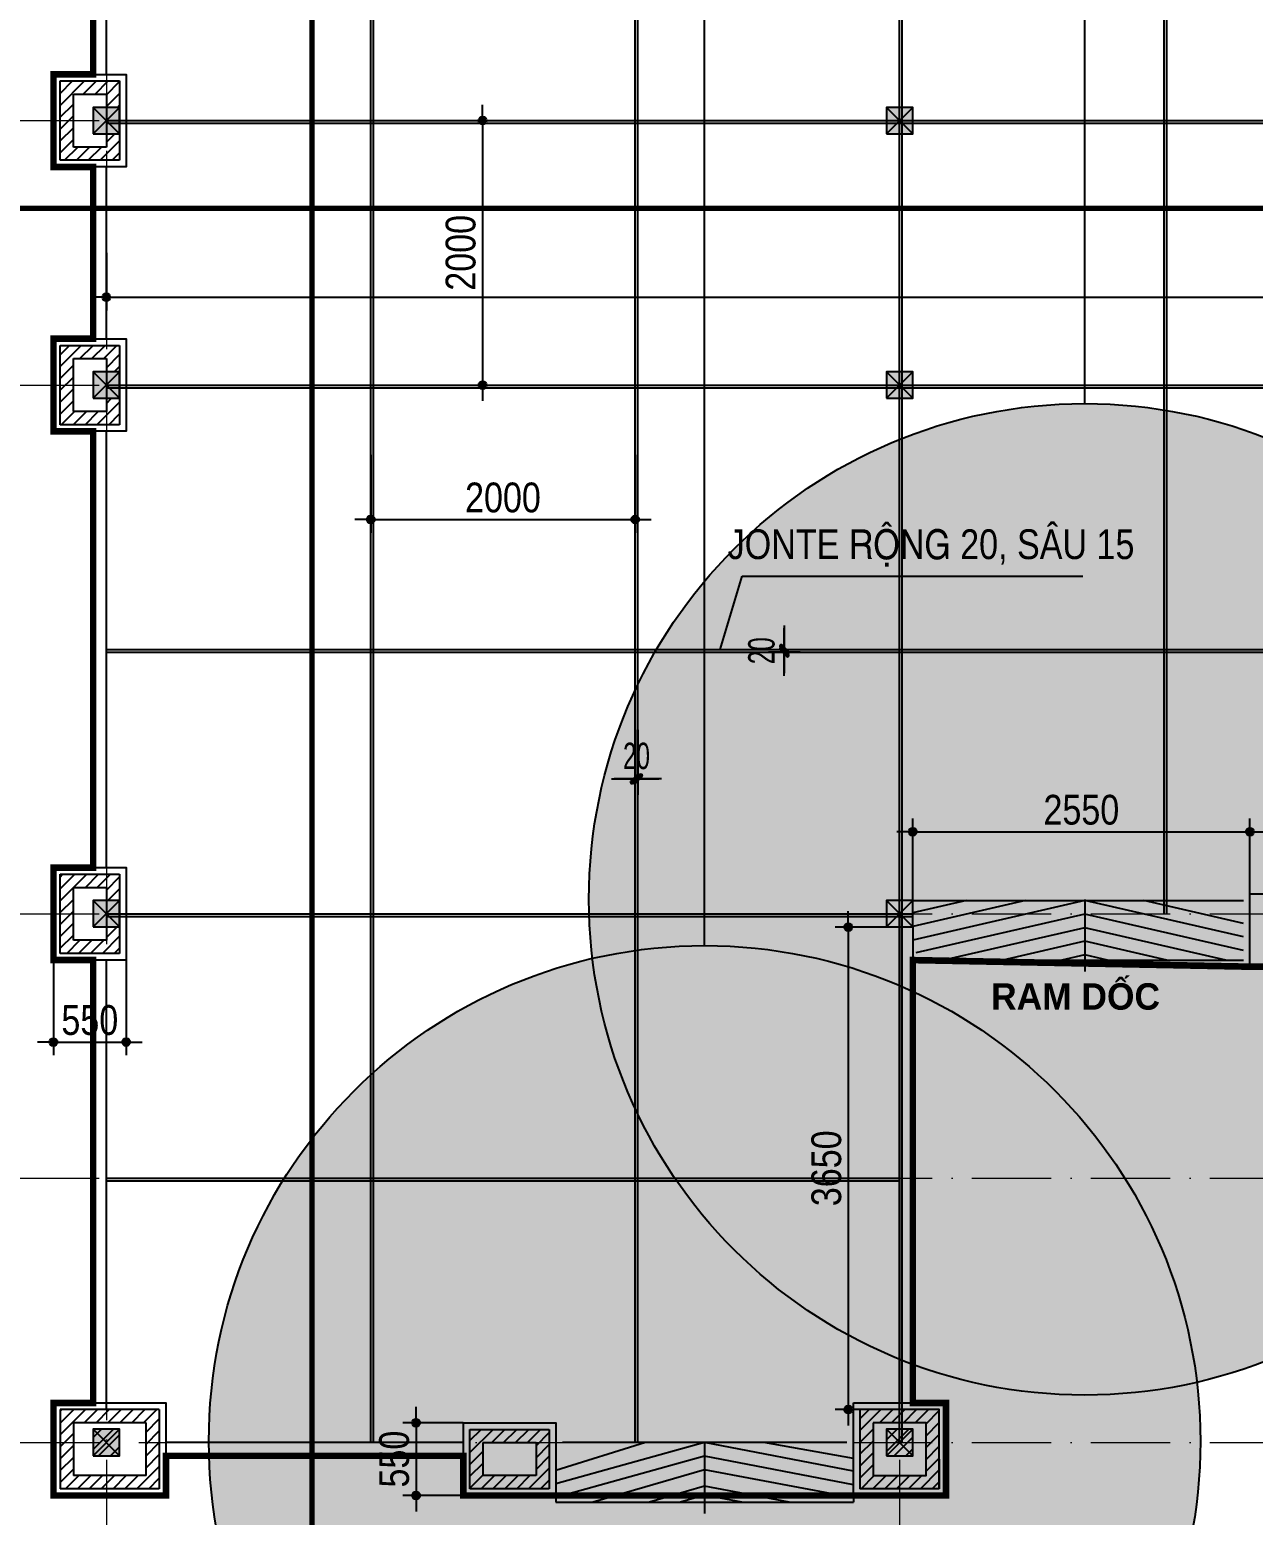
# Model space of a CAD drawing. Extents: x -1107188 to -523840, y 39692 to 514392.
# Drawn here: x -1101544 to -1092289, y 495802 to 507040 of the extents above; entities that cross this region are included whole.
import ezdxf

# ---------------------------------------------------------------- set-up
doc = ezdxf.new("R2010")
doc.units = 0
doc.linetypes.add('ACAD_ISO10W100', pattern=[18, 12, -3, 0, -3])
doc.linetypes.add('DASHED2', pattern=[0.375, 0.25, -0.125])
doc.layers.get('0').update_dxf_attribs({"color": 255, "linetype": 'CONTINUOUS'})
doc.layers.get('DEFPOINTS').update_dxf_attribs({"linetype": 'CONTINUOUS'})
for name, color, linetype in [('009', 251, 'CONTINUOUS'), ('daucat', 220, 'CONTINUOUS'), ('DIM', 1, 'CONTINUOUS'), ('HACTH', 8, 'CONTINUOUS'), ('TEXT', 7, 'CONTINUOUS'), ('TUONG', 131, 'CONTINUOUS'), ('WALL', 4, 'CONTINUOUS')]:
    doc.layers.add(name, color=color, linetype=linetype)
for name, color, linetype, lineweight in [('CAY', 84, 'CONTINUOUS', 5), ('CUA', 20, 'CONTINUOUS', 0), ('NET-THAY', 2, 'CONTINUOUS', 13), ('TRUC', 24, 'CONTINUOUS', 0)]:
    doc.layers.add(name, color=color, linetype=linetype, lineweight=lineweight)
doc.styles.add('1', font='', dxfattribs={"height": 250})
doc.styles.add('HEL-CONDENSE', font='')
doc.styles.add('helve', font='')
doc.styles.add('KICHTHUOC', font='', dxfattribs={"width": 0.8})
doc.styles.add('SWISS-CONDENSE', font='')
doc.styles.get('1').set_extended_font_data('VNI-Helve-Condense')
doc.styles.get('HEL-CONDENSE').set_extended_font_data('VNI-Helve-Condense')
doc.styles.get('helve').set_extended_font_data('VNI-Helve')
doc.styles.get('KICHTHUOC').set_extended_font_data('VNI-Helve-Condense')
doc.styles.get('SWISS-CONDENSE').set_extended_font_data('VNI-Swiss-Condense')
doc.dimstyles.new('1-100', dxfattribs={"dimtxt": 200, "dimasz": 60, "dimexe": 0, "dimexo": 0, "dimgap": 70, "dimtad": 1, "dimtoh": 1, "dimdec": 0, "dimzin": 9, "dimdsep": 46, "dimtxsty": 'KICHTHUOC', "dimblk": 'KTHUOC', "dimcen": 15, "dimdle": 150, "dimclrd": 256, "dimclre": 256, "dimclrt": 7, "dimadec": 0, "dimazin": 0, "dimtfac": 1, "dimtdec": 0, "dimtix": 1, "dimtmove": 2, "dimatfit": 3, "dimfxl": 1, "dimtolj": 1, "dimtzin": 1, "dimarcsym": 0})
doc.dimstyles.new('1-20', dxfattribs={"dimscale": 100, "dimtxt": 2.25, "dimasz": 0.0006, "dimexe": 1, "dimexo": 2.5, "dimgap": 0.8, "dimtad": 1, "dimdec": 0, "dimlfac": 0.2, "dimzin": 0, "dimdsep": 46, "dimtxsty": 'helve', "dimblk": 'elip', "dimcen": -0.09, "dimdle": 1, "dimclrd": 256, "dimclre": 256, "dimclrt": 4, "dimadec": 0, "dimazin": 0, "dimtfac": 1, "dimtdec": 0, "dimtix": 1, "dimtmove": 2, "dimatfit": 0, "dimldrblk": 'ARCHTICK', "dimfxl": 1, "dimtolj": 1, "dimtzin": 0, "dimarcsym": 0})
doc.dimstyles.new('D100', dxfattribs={"dimtxt": 225, "dimasz": 1.2, "dimexe": 100, "dimexo": 0, "dimgap": 50, "dimtad": 1, "dimdec": 0, "dimzin": 13, "dimdsep": 46, "dimtxsty": 'HEL-CONDENSE', "dimblk": 'D50', "dimcen": 0, "dimclrd": 1, "dimclre": 1, "dimclrt": 7, "dimadec": 0, "dimazin": 0, "dimtfac": 1, "dimtdec": 0, "dimtmove": 0, "dimatfit": 3, "dimldrblk": 'D50', "dimfxl": 1, "dimtolj": 1, "dimtzin": 13, "dimarcsym": 0})
pattern_1 = [(45, (-2400387.26, 85034.324), (-44.9012806, 44.9012806), [])]

# ---------------------------------------------------------------- blocks, each defined once
blk = doc.blocks.new('A$C225A2996')
at = {"layer": 'WALL'}
blk.add_hatch(color=4, dxfattribs=at).paths.add_polyline_path([(531, 82), (731, 82), (731, 282), (531, 282)])
at = {"layer": 'WALL', "color": 4}
for p, q in [((531, 282), (731, 82)), ((531, 82), (731, 282))]:
    blk.add_line(p, q, dxfattribs=at)
blk.add_lwpolyline([(531, 82), (731, 82), (731, 282), (531, 282)], close=True, dxfattribs=at)
blk = doc.blocks.new('D50')
at = {"layer": 'DIM'}
blk.add_hatch(color=256, dxfattribs=at).paths.add_polyline_path([(25, 0, 1), (-25, 0, 1)])
blk.add_line((25, 0), (100, 0), dxfattribs=at)
blk.add_circle((0, 0), 25, dxfattribs=at)
blk = doc.blocks.new('*D158')
at = {"layer": 'CAY', "color": 1, "lineweight": -2, "transparency": 16777216}
for p, q in [((-1100964, 505352), (-1100964, 504916)), ((-1067964, 505352), (-1067964, 504916)), ((-1100962, 505016), (-1067965, 505016))]:
    blk.add_line(p, q, dxfattribs=at)
at = {"layer": 'DEFPOINTS', "color": 0, "transparency": 16777216}
for p in [(-1100964, 505352), (-1067964, 505352), (-1067964, 505016)]:
    blk.add_point(p, dxfattribs=at)
at = {"layer": 'CAY', "color": 1, "lineweight": -2, "transparency": 16777216, "xscale": 1.199999999999999, "yscale": 1.199999999999999, "zscale": 1.199999999999999, "rotation": 180}
blk.add_blockref('D50', (-1100964, 505016), dxfattribs=at)
at = {"layer": 'CAY', "color": 1, "lineweight": -2, "transparency": 16777216, "xscale": 1.199999999999999, "yscale": 1.199999999999999, "zscale": 1.199999999999999}
blk.add_blockref('D50', (-1067964, 505016), dxfattribs=at)
at = {"layer": 'CAY', "color": 7, "transparency": 16777216, "insert": (-1084464, 505181), "char_height": 225, "attachment_point": 5, "style": 'HEL-CONDENSE'}
blk.add_mtext('\\A1;33000', dxfattribs=at)
blk = doc.blocks.new('*D159')
at = {"layer": '009', "color": 1, "lineweight": -2, "transparency": 16777216}
for p, q in [((-1095064, 500252), (-1095452, 500252)), ((-1095352, 500251), (-1095352, 496603)), ((-1095064, 496602), (-1095452, 496602))]:
    blk.add_line(p, q, dxfattribs=at)
at = {"layer": 'DEFPOINTS', "color": 0, "transparency": 16777216}
for p in [(-1095064, 500252), (-1095352, 496602), (-1095064, 496602)]:
    blk.add_point(p, dxfattribs=at)
at = {"layer": '009', "color": 1, "lineweight": -2, "transparency": 16777216, "xscale": 1.199999999999999, "yscale": 1.199999999999999, "zscale": 1.199999999999999}
for p, rotation in [((-1095352, 500252), 90), ((-1095352, 496602), 270)]:
    blk.add_blockref('D50', p, dxfattribs=dict(at, rotation=rotation))
at = {"layer": '009', "color": 7, "transparency": 16777216, "insert": (-1095517, 498427), "char_height": 225, "attachment_point": 5, "rotation": 90, "style": 'HEL-CONDENSE'}
blk.add_mtext('\\A1;3650', dxfattribs=at)
blk = doc.blocks.new('*D161')
at = {"layer": '009', "color": 1, "lineweight": -2, "transparency": 16777216}
for p, q in [((-1101364, 500002), (-1101364, 499282)), ((-1100814, 500002), (-1100814, 499282)), ((-1101362, 499382), (-1100815, 499382))]:
    blk.add_line(p, q, dxfattribs=at)
at = {"layer": 'DEFPOINTS', "color": 0, "transparency": 16777216}
for p in [(-1101364, 500002), (-1100814, 500002), (-1100814, 499382)]:
    blk.add_point(p, dxfattribs=at)
at = {"layer": '009', "color": 1, "lineweight": -2, "transparency": 16777216, "xscale": 1.199999999999999, "yscale": 1.199999999999999, "zscale": 1.199999999999999, "rotation": 180}
blk.add_blockref('D50', (-1101364, 499382), dxfattribs=at)
at = {"layer": '009', "color": 1, "lineweight": -2, "transparency": 16777216, "xscale": 1.199999999999999, "yscale": 1.199999999999999, "zscale": 1.199999999999999}
blk.add_blockref('D50', (-1100814, 499382), dxfattribs=at)
at = {"layer": '009', "color": 7, "transparency": 16777216, "insert": (-1101089, 499547), "char_height": 225, "attachment_point": 5, "style": 'HEL-CONDENSE'}
blk.add_mtext('\\A1;550', dxfattribs=at)
blk = doc.blocks.new('*D162')
at = {"layer": '009', "color": 1, "lineweight": -2, "transparency": 16777216}
for p, q in [((-1098264, 496502), (-1098721, 496502)), ((-1098621, 496501), (-1098621, 495953)), ((-1098264, 495952), (-1098721, 495952))]:
    blk.add_line(p, q, dxfattribs=at)
at = {"layer": 'DEFPOINTS', "color": 0, "transparency": 16777216}
for p in [(-1098264, 496502), (-1098621, 495952), (-1098264, 495952)]:
    blk.add_point(p, dxfattribs=at)
at = {"layer": '009', "color": 1, "lineweight": -2, "transparency": 16777216, "xscale": 1.199999999999999, "yscale": 1.199999999999999, "zscale": 1.199999999999999}
for p, rotation in [((-1098621, 496502), 90), ((-1098621, 495952), 270)]:
    blk.add_blockref('D50', p, dxfattribs=dict(at, rotation=rotation))
at = {"layer": '009', "color": 7, "transparency": 16777216, "insert": (-1098786, 496227), "char_height": 225, "attachment_point": 5, "rotation": 90, "style": 'HEL-CONDENSE'}
blk.add_mtext('\\A1;550', dxfattribs=at)
blk = doc.blocks.new('*D167')
at = {"layer": 'DEFPOINTS', "color": 0, "transparency": 16777216}
for p in [(-1092314, 500973), (-1094864, 500452), (-1092314, 500502)]:
    blk.add_point(p, dxfattribs=at)
at = {"layer": 'DIM', "color": 1, "lineweight": -2, "transparency": 16777216}
for p, q in [((-1094864, 500452), (-1094864, 501073)), ((-1092314, 500502), (-1092314, 501073)), ((-1094862, 500973), (-1092315, 500973))]:
    blk.add_line(p, q, dxfattribs=at)
at = {"layer": 'DIM', "color": 1, "lineweight": -2, "transparency": 16777216, "xscale": 1.199999999999999, "yscale": 1.199999999999999, "zscale": 1.199999999999999, "rotation": 180}
blk.add_blockref('D50', (-1094864, 500973), dxfattribs=at)
at = {"layer": 'DIM', "color": 1, "lineweight": -2, "transparency": 16777216, "xscale": 1.199999999999999, "yscale": 1.199999999999999, "zscale": 1.199999999999999}
blk.add_blockref('D50', (-1092314, 500973), dxfattribs=at)
at = {"layer": 'DIM', "color": 7, "transparency": 16777216, "insert": (-1093589, 501138), "char_height": 225, "attachment_point": 5, "style": 'HEL-CONDENSE'}
blk.add_mtext('\\A1;2550', dxfattribs=at)
blk = doc.blocks.new('*D163')
at = {"layer": 'DEFPOINTS', "color": 0, "transparency": 16777216}
for p in [(-1098481, 506352), (-1098481, 504352), (-1098118, 504352)]:
    blk.add_point(p, dxfattribs=at)
at = {"layer": 'DIM', "color": 1, "lineweight": -2, "transparency": 16777216}
for p, q in [((-1098481, 506352), (-1098018, 506352)), ((-1098118, 506351), (-1098118, 504353)), ((-1098481, 504352), (-1098018, 504352))]:
    blk.add_line(p, q, dxfattribs=at)
at = {"layer": 'DIM', "color": 1, "lineweight": -2, "transparency": 16777216, "xscale": 1.199999999999999, "yscale": 1.199999999999999, "zscale": 1.199999999999999}
for p, rotation in [((-1098118, 506352), 90), ((-1098118, 504352), 270)]:
    blk.add_blockref('D50', p, dxfattribs=dict(at, rotation=rotation))
at = {"layer": 'DIM', "color": 7, "transparency": 16777216, "insert": (-1098283, 505352), "char_height": 225, "attachment_point": 5, "rotation": 90, "style": 'HEL-CONDENSE'}
blk.add_mtext('\\A1;2000', dxfattribs=at)
blk = doc.blocks.new('*D164')
at = {"layer": 'DEFPOINTS', "color": 0, "transparency": 16777216}
for p in [(-1098964, 503825), (-1096964, 503825), (-1096964, 503335)]:
    blk.add_point(p, dxfattribs=at)
at = {"layer": 'DIM', "color": 1, "lineweight": -2, "transparency": 16777216}
for p, q in [((-1098964, 503825), (-1098964, 503235)), ((-1096964, 503825), (-1096964, 503235)), ((-1098962, 503335), (-1096965, 503335))]:
    blk.add_line(p, q, dxfattribs=at)
at = {"layer": 'DIM', "color": 1, "lineweight": -2, "transparency": 16777216, "xscale": 1.199999999999999, "yscale": 1.199999999999999, "zscale": 1.199999999999999, "rotation": 180}
blk.add_blockref('D50', (-1098964, 503335), dxfattribs=at)
at = {"layer": 'DIM', "color": 1, "lineweight": -2, "transparency": 16777216, "xscale": 1.199999999999999, "yscale": 1.199999999999999, "zscale": 1.199999999999999}
blk.add_blockref('D50', (-1096964, 503335), dxfattribs=at)
at = {"layer": 'DIM', "color": 7, "transparency": 16777216, "insert": (-1097964, 503500), "char_height": 225, "attachment_point": 5, "style": 'HEL-CONDENSE'}
blk.add_mtext('\\A1;2000', dxfattribs=at)
blk = doc.blocks.new('_ArchTick')
at = {"layer": 'CUA', "color": 0, "const_width": 0.15}
blk.add_lwpolyline([(-0.5, -0.5), (0.5, 0.5)], dxfattribs=at)
blk = doc.blocks.new('elip')
at = {"layer": 'DIM', "ltscale": 1.5}
h = blk.add_hatch(color=2, dxfattribs=at)
edge = h.paths.add_edge_path()
edge.add_line((-566, -919), (919, 566))
edge.add_arc((778, 707), 200, 315, 405)
edge.add_line((919, 849), (849, 919))
edge.add_arc((707, 778), 200, 45, 135)
edge.add_line((566, 919), (-919, -566))
edge.add_arc((-778, -707), 200, 135, 225)
edge.add_line((-919, -849), (-849, -919))
edge.add_arc((-707, -778), 200, 225, 315)
at = {"layer": 'DIM', "linetype": 'Continuous'}
for p, q in [((0, 0), (0, 2500)), ((0, 1600), (0, -2500)), ((-2500, 0), (2500, 0))]:
    blk.add_line(p, q, dxfattribs=at)
at = {"layer": 'DIM', "color": 2, "ltscale": 1.5}
blk.add_lwpolyline([(-566, -919), (919, 566, 0.4142136), (919, 849), (849, 919, 0.4142136), (566, 919), (-919, -566, 0.4142136), (-919, -849), (-849, -919, 0.4142136)], format="xyb", close=True, dxfattribs=at)
blk = doc.blocks.new('KTHUOC')
at = {"ltscale": 50}
h = blk.add_hatch(color=256, dxfattribs=at)
edge = h.paths.add_edge_path()
edge.add_line((0.28, 0.53), (-0.53, -0.28))
edge.add_arc((-0.41, -0.41), 0.175, 135, 225)
edge.add_arc((-0.41, -0.41), 0.175, 225, 315)
edge.add_line((-0.28, -0.53), (0.53, 0.28))
edge.add_arc((0.41, 0.41), 0.175, 315, 405)
edge.add_arc((0.41, 0.41), 0.175, 45, 135)
for p, q in [((0, -2), (0, 2)), ((-3, 0), (3, 0))]:
    blk.add_line(p, q)
blk.add_lwpolyline([(0.28, 0.53), (-0.53, -0.28, 0.414214), (-0.53, -0.53), (-0.53, -0.53, 0.414214), (-0.28, -0.53), (0.53, 0.28, 0.414214), (0.53, 0.53), (0.53, 0.53, 0.414214)], format="xyb", close=True)
blk = doc.blocks.new('*D165')
at = {"lineweight": -2, "transparency": 16777216}
for p, q in [((-1096964, 501744), (-1096964, 501373)), ((-1096944, 501744), (-1096944, 501373)), ((-1097024, 501373), (-1097084, 501373)), ((-1096964, 501373), (-1096944, 501373)), ((-1096884, 501373), (-1096824, 501373))]:
    blk.add_line(p, q, dxfattribs=at)
at = {"layer": 'DEFPOINTS', "color": 0, "transparency": 16777216}
for p in [(-1096964, 501744), (-1096944, 501744), (-1096944, 501373)]:
    blk.add_point(p, dxfattribs=at)
at = {"lineweight": -2, "transparency": 16777216, "xscale": 60, "yscale": 60, "zscale": 60}
blk.add_blockref('KTHUOC', (-1096964, 501373), dxfattribs=at)
at = {"lineweight": -2, "transparency": 16777216, "xscale": 60, "yscale": 60, "zscale": 60, "rotation": 180}
blk.add_blockref('KTHUOC', (-1096944, 501373), dxfattribs=at)
at = {"color": 7, "transparency": 16777216, "insert": (-1096954, 501545), "char_height": 200, "attachment_point": 5, "style": 'KICHTHUOC'}
blk.add_mtext('\\A1;20', dxfattribs=at)
blk = doc.blocks.new('*D166')
at = {"lineweight": -2, "transparency": 16777216}
for p, q in [((-1095836, 502412), (-1095836, 502472)), ((-1096411, 502352), (-1095836, 502352)), ((-1096411, 502332), (-1095836, 502332)), ((-1095836, 502352), (-1095836, 502332)), ((-1095836, 502272), (-1095836, 502212))]:
    blk.add_line(p, q, dxfattribs=at)
at = {"layer": 'DEFPOINTS', "color": 0, "transparency": 16777216}
for p in [(-1096411, 502352), (-1096411, 502332), (-1095836, 502332)]:
    blk.add_point(p, dxfattribs=at)
at = {"lineweight": -2, "transparency": 16777216, "xscale": 60, "yscale": 60, "zscale": 60}
for p, rotation in [((-1095836, 502352), 270), ((-1095836, 502332), 90)]:
    blk.add_blockref('KTHUOC', p, dxfattribs=dict(at, rotation=rotation))
at = {"color": 7, "transparency": 16777216, "insert": (-1096008, 502342), "char_height": 200, "attachment_point": 5, "rotation": 90, "style": 'KICHTHUOC'}
blk.add_mtext('\\A1;20', dxfattribs=at)

msp = doc.modelspace()

# ---------------------------------------------------------------- hatches: boundary and pattern name
at = {"layer": '009'}
h = msp.add_hatch(dxfattribs=at)
h.set_pattern_fill('ANSI31', color=256, scale=20, style=0)
h.set_pattern_definition(pattern_1)
h.paths.add_polyline_path([(-1101213.57, 506551.964), (-1100963.57, 506551.964), (-1100963.57, 506451.964), (-1100863.57, 506451.964), (-1100863.57, 506651.964), (-1101313.57, 506651.964), (-1101313.57, 506051.964), (-1100863.57, 506051.964), (-1100863.57, 506251.964), (-1100963.57, 506251.964), (-1100963.57, 506151.964), (-1101213.57, 506151.964)])
h = msp.add_hatch(dxfattribs=at)
h.set_pattern_fill('ANSI31', color=256, scale=20, style=0)
h.set_pattern_definition(pattern_1)
h.paths.add_polyline_path([(-1101213.57, 504551.964), (-1100963.57, 504551.964), (-1100963.57, 504451.964), (-1100863.57, 504451.964), (-1100863.57, 504651.964), (-1101313.57, 504651.964), (-1101313.57, 504051.964), (-1100863.57, 504051.964), (-1100863.57, 504251.964), (-1100963.57, 504251.964), (-1100963.57, 504151.964), (-1101213.57, 504151.964)])
h.paths.add_polyline_path([(-1101313.57, 500051.964), (-1100863.57, 500051.964), (-1100863.57, 500251.964), (-1100963.57, 500251.964), (-1100963.57, 500151.964), (-1101213.57, 500151.964), (-1101213.57, 500551.964), (-1100963.57, 500551.964), (-1100963.57, 500451.964), (-1100863.57, 500451.964), (-1100863.57, 500651.964), (-1101313.57, 500651.964)])
h = msp.add_hatch(dxfattribs=at)
h.set_pattern_fill('ANSI31', color=256, scale=20, style=0)
h.set_pattern_definition(pattern_1)
h.paths.add_polyline_path([(-1100563.57, 496601.964), (-1101313.57, 496601.964), (-1101313.57, 496001.964), (-1100563.57, 496001.964)])
h.paths.add_polyline_path([(-1100663.57, 496501.964), (-1100663.57, 496101.964), (-1101213.57, 496101.964), (-1101213.57, 496501.964)], flags=16)
h.paths.add_polyline_path([(-1100863.57, 496451.964), (-1100863.57, 496251.964), (-1101063.57, 496251.964), (-1101063.57, 496451.964)], flags=0)
h.paths.add_polyline_path([(-1098213.57, 496451.964), (-1098213.57, 496001.964), (-1097613.57, 496001.964), (-1097613.57, 496451.964)])
h.paths.add_polyline_path([(-1098113.57, 496351.964), (-1097713.57, 496351.964), (-1097713.57, 496101.964), (-1098113.57, 496101.964)], flags=16)
h.paths.add_polyline_path([(-1095263.57, 496601.964), (-1095263.57, 496001.964), (-1094663.57, 496001.964), (-1094663.57, 496601.964)])
h.paths.add_polyline_path([(-1095163.57, 496501.964), (-1094763.57, 496501.964), (-1094763.57, 496101.964), (-1095163.57, 496101.964)], flags=16)
h.paths.add_polyline_path([(-1095063.57, 496451.964), (-1094863.57, 496451.964), (-1094863.57, 496251.964), (-1095063.57, 496251.964)], flags=0)

# ---------------------------------------------------------------- linework, layer by layer
for points in [[(-1098963.57, 496351.964), (-1098963.57, 510251.964)], [(-1098943.57, 496351.964), (-1098943.57, 510251.964)], [(-1096963.57, 496351.964), (-1096963.57, 510251.964)], [(-1096943.57, 496351.964), (-1096943.57, 510251.964)], [(-1094963.57, 496351.964), (-1094963.57, 510201.964)], [(-1094943.57, 496351.964), (-1094943.57, 510201.964)], [(-1092963.57, 500351.964), (-1092963.57, 510251.964)], [(-1092943.57, 500351.964), (-1092943.57, 510251.964)], [(-1101063.57, 506701.964), (-1101063.57, 510051.964)], [(-1100963.57, 506701.964), (-1100963.57, 510051.964)], [(-1100963.57, 506351.964), (-1067963.57, 506351.964)], [(-1100963.57, 506331.964), (-1067963.57, 506331.964)], [(-1101063.57, 504701.964), (-1101063.57, 506001.964)], [(-1100963.57, 504701.964), (-1100963.57, 506001.964)], [(-1100963.57, 504351.964), (-1067963.57, 504351.964)], [(-1100963.57, 504331.964), (-1067963.57, 504331.964)], [(-1101063.57, 500701.964), (-1101063.57, 504001.964)], [(-1100963.57, 500701.964), (-1100963.57, 504001.964)], [(-1100963.57, 502351.964), (-1067963.57, 502351.964)], [(-1100963.57, 502331.964), (-1067963.57, 502331.964)], [(-1100963.57, 500351.964), (-1094863.57, 500351.964)], [(-1100963.57, 500331.964), (-1094863.57, 500331.964)], [(-1094943.57, 500326.964), (-1094963.57, 500326.964), (-1094963.57, 496651.964)], [(-1094863.57, 500251.964), (-1094863.57, 496651.964)], [(-1101063.57, 496651.964), (-1101063.57, 500001.964)], [(-1100963.57, 496601.964), (-1100963.57, 500001.964)], [(-1100963.57, 498351.964), (-1094963.57, 498351.964)], [(-1100963.57, 498331.964), (-1094963.57, 498331.964)], [(-1098263.57, 496351.964), (-1100513.57, 496351.964)], [(-1095363.57, 496351.964), (-1097513.57, 496351.964)], [(-1098263.57, 496251.964), (-1100513.57, 496251.964)]]:
    msp.add_lwpolyline(points)
at = {"const_width": 50}
msp.add_lwpolyline([(-1091613.57, 499951.964), (-1092313.57, 499951.964), (-1094863.57, 500001.964), (-1094863.57, 496651.964), (-1094613.57, 496651.964), (-1094613.57, 495951.964), (-1097563.57, 495951.964), (-1098263.57, 495951.964), (-1098263.57, 496251.964), (-1100513.57, 496251.964), (-1100513.57, 495951.964), (-1101363.57, 495951.964), (-1101363.57, 496651.964), (-1101063.57, 496651.964), (-1101063.57, 500001.964), (-1101363.57, 500001.964), (-1101363.57, 500701.964), (-1101063.57, 500701.964), (-1101063.57, 504001.964), (-1101363.57, 504001.964), (-1101363.57, 504701.964), (-1101063.57, 504701.964), (-1101063.57, 506001.964), (-1101363.57, 506001.964), (-1101363.57, 506701.964), (-1101063.57, 506701.964), (-1101063.57, 510051.964)], dxfattribs=at)
at = {"layer": '009'}
for p, q in [((-1097563.57, 495951.964), (-1097563.57, 495901.964)), ((-1095313.57, 495951.964), (-1095313.57, 495901.964))]:
    msp.add_line(p, q, dxfattribs=at)
at = {"layer": 'daucat', "linetype": 'DASHED2', "ltscale": 2000, "const_width": 40}
for points in [[(-1099408.455, 512424.22), (-1099408.455, 489595.058)], [(-1105538.263, 505688.974), (-1065692.403, 505688.974)]]:
    msp.add_lwpolyline(points, dxfattribs=at)
at = {"layer": 'HACTH'}
for points in [[(-1094863.57, 500451.964), (-1092363.57, 500451.964)], [(-1092363.57, 500176.702), (-1093563.57, 500451.964), (-1094863.57, 500153.764)], [(-1094010.842, 500451.964), (-1094863.57, 500256.361)], [(-1094458.113, 500451.964), (-1094863.57, 500358.958)], [(-1092363.57, 500279.3), (-1093116.299, 500451.964)], [(-1092363.57, 500074.105), (-1093563.57, 500349.367), (-1094841.213, 500056.295)], [(-1092496.341, 500001.964), (-1093563.57, 500246.769), (-1094630.799, 500001.964)], [(-1092943.613, 500001.964), (-1093563.57, 500144.172), (-1094183.528, 500001.964)], [(-1094863.57, 500001.964), (-1092363.57, 500001.964)], [(-1093390.884, 500001.964), (-1093563.57, 500041.575), (-1093736.256, 500001.964)], [(-1095313.57, 496134.652), (-1096438.57, 496351.964), (-1097563.57, 496039.894)], [(-1096885.842, 496351.964), (-1097563.57, 496140.781)], [(-1095313.57, 496232.279), (-1095991.299, 496351.964)], [(-1095313.57, 496032.055), (-1096438.57, 496249.367), (-1097563.57, 495936.15)], [(-1095313.57, 495933.644), (-1096438.57, 496146.769), (-1097280.799, 495901.964)], [(-1095798.486, 495901.964), (-1096438.57, 496023.224), (-1096855.755, 495901.964)], [(-1096157.766, 495901.964), (-1096438.57, 495955.161), (-1096621.589, 495901.964)], [(-1097563.57, 495901.964), (-1095313.57, 495901.964)]]:
    msp.add_lwpolyline(points, dxfattribs=at)
at = {"layer": 'NET-THAY', "linetype": 'ByBlock', "lineweight": -2}
for points in [[(-1101363.57, 506701.964), (-1100813.57, 506701.964), (-1100813.57, 506001.964), (-1101363.57, 506001.964)], [(-1101363.57, 504701.964), (-1100813.57, 504701.964), (-1100813.57, 504001.964), (-1101363.57, 504001.964)], [(-1101363.57, 500701.964), (-1100813.57, 500701.964), (-1100813.57, 500001.964), (-1101363.57, 500001.964)], [(-1092313.57, 500501.964), (-1091613.57, 500501.964), (-1091613.57, 499951.964), (-1092313.57, 499951.964)], [(-1101363.57, 496651.964), (-1100513.57, 496651.964), (-1100513.57, 495951.964), (-1101363.57, 495951.964)], [(-1095313.57, 496651.964), (-1094613.57, 496651.964), (-1094613.57, 495951.964), (-1095313.57, 495951.964)], [(-1098263.57, 496501.964), (-1097563.57, 496501.964), (-1097563.57, 495951.964), (-1098263.57, 495951.964)]]:
    msp.add_lwpolyline(points, close=True, dxfattribs=at)
at = {"layer": 'TRUC', "linetype": 'ACAD_ISO10W100', "ltscale": 50}
for points in [[(-1100963.57, 512424.22), (-1100963.57, 491322.191)], [(-1094963.57, 512424.22), (-1094963.57, 491322.191)], [(-1094963.57, 512424.22), (-1094963.57, 491322.191)], [(-1103417.555, 506351.964), (-1065647.243, 506351.964)], [(-1103417.555, 504351.964), (-1065647.243, 504351.964)], [(-1103417.555, 500351.964), (-1065647.243, 500351.964)], [(-1103417.555, 498351.964), (-1065647.243, 498351.964)], [(-1103417.555, 498351.964), (-1065647.243, 498351.964)], [(-1103417.555, 496351.964), (-1065647.243, 496351.964)]]:
    msp.add_lwpolyline(points, dxfattribs=at)
at = {"layer": 'TUONG'}
for p, q in [((-1101313.57, 506051.964), (-1101313.57, 506651.964)), ((-1101313.57, 506651.964), (-1100863.57, 506651.964)), ((-1100863.57, 506651.964), (-1100863.57, 506051.964)), ((-1101213.57, 506151.964), (-1101213.57, 506551.964)), ((-1101213.57, 506551.964), (-1100963.57, 506551.964)), ((-1100963.57, 506551.964), (-1100963.57, 506151.964)), ((-1100963.57, 506151.964), (-1101213.57, 506151.964)), ((-1100863.57, 506051.964), (-1101313.57, 506051.964)), ((-1101313.57, 504051.964), (-1101313.57, 504651.964)), ((-1101313.57, 504651.964), (-1100863.57, 504651.964)), ((-1100863.57, 504651.964), (-1100863.57, 504051.964)), ((-1101213.57, 504151.964), (-1101213.57, 504551.964)), ((-1101213.57, 504551.964), (-1100963.57, 504551.964)), ((-1100963.57, 504551.964), (-1100963.57, 504151.964)), ((-1100963.57, 504151.964), (-1101213.57, 504151.964)), ((-1100863.57, 504051.964), (-1101313.57, 504051.964)), ((-1101313.57, 500051.964), (-1101313.57, 500651.964)), ((-1101313.57, 500651.964), (-1100863.57, 500651.964)), ((-1100863.57, 500651.964), (-1100863.57, 500051.964)), ((-1101213.57, 500151.964), (-1101213.57, 500551.964)), ((-1101213.57, 500551.964), (-1100963.57, 500551.964)), ((-1100963.57, 500551.964), (-1100963.57, 500151.964)), ((-1100963.57, 500151.964), (-1101213.57, 500151.964)), ((-1100863.57, 500051.964), (-1101313.57, 500051.964)), ((-1100563.57, 496601.964), (-1100563.57, 496001.964)), ((-1098213.57, 496001.964), (-1098213.57, 496451.964)), ((-1098213.57, 496451.964), (-1097613.57, 496451.964)), ((-1097613.57, 496451.964), (-1097613.57, 496001.964)), ((-1098113.57, 496101.964), (-1098113.57, 496351.964)), ((-1098113.57, 496351.964), (-1097713.57, 496351.964)), ((-1097713.57, 496351.964), (-1097713.57, 496101.964)), ((-1094663.57, 496226.964), (-1094663.57, 496001.964)), ((-1100663.57, 496101.964), (-1101213.57, 496101.964)), ((-1097713.57, 496101.964), (-1098113.57, 496101.964)), ((-1100563.57, 496001.964), (-1101313.57, 496001.964)), ((-1097613.57, 496001.964), (-1098213.57, 496001.964)), ((-1094663.57, 496001.964), (-1095263.57, 496001.964))]:
    msp.add_line(p, q, dxfattribs=at)
at = {"layer": 'TUONG', "color": 4}
for p, q in [((-1100563.57, 496601.964), (-1101313.57, 496601.964)), ((-1101313.57, 496601.964), (-1101313.57, 496001.964)), ((-1100663.57, 496501.964), (-1101213.57, 496501.964)), ((-1101213.57, 496501.964), (-1101213.57, 496101.964)), ((-1100663.57, 496101.964), (-1100663.57, 496501.964))]:
    msp.add_line(p, q, dxfattribs=at)
at = {"layer": 'TUONG'}
for points in [[(-1094663.57, 496001.964), (-1094663.57, 496601.964), (-1095263.57, 496601.964), (-1095263.57, 496001.964)], [(-1095163.57, 496501.964), (-1095163.57, 496101.964), (-1094763.57, 496101.964), (-1094763.57, 496101.964), (-1094763.57, 496501.964), (-1095163.57, 496501.964)]]:
    msp.add_lwpolyline(points, dxfattribs=at)

# ---------------------------------------------------------------- block references
at = {"layer": 'TUONG', "color": 4}
for p in [(-1101594.961, 506170.331), (-1095594.961, 506170.331), (-1101594.961, 504170.331), (-1095594.961, 504170.331), (-1101594.961, 500170.331), (-1095594.961, 500170.331), (-1101594.961, 496170.331), (-1095594.961, 496170.331)]:
    msp.add_blockref('A$C225A2996', p, dxfattribs=at)

# ---------------------------------------------------------------- texts
at = {"layer": 'TEXT', "insert": (-1094725.915, 503260.43), "char_height": 225, "attachment_point": 2, "style": '1'}
msp.add_mtext('JONTE ROÄNG 20, SAÂU 15', dxfattribs=at)
at = {"layer": 'TEXT', "linetype": 'ByBlock', "lineweight": -2, "insert": (-1094271.741, 499826.908), "char_height": 200, "attachment_point": 1, "style": 'SWISS-CONDENSE'}
msp.add_mtext('{\\fVNI-Avo|b1|i0|c0|p2;RAM DOÁC }', dxfattribs=at)

# ---------------------------------------------------------------- dimensions: what is measured, and where the dimension line sits
dim = msp.add_linear_dim(base=(-1095835.519, 502331.964), p1=(-1096410.521, 502351.964), p2=(-1096410.521, 502331.964), angle=90, dimstyle='1-100')
dim.commit()
dim.dimension.update_dxf_attribs({"geometry": '*D166', "text_midpoint": (-1096007.652, 502341.964)})
dim = msp.add_linear_dim(base=(-1096943.57, 501372.858), p1=(-1096963.57, 501743.779), p2=(-1096943.57, 501743.779), dimstyle='1-100')
dim.commit()
dim.dimension.update_dxf_attribs({"geometry": '*D165', "text_midpoint": (-1096953.57, 501544.991)})
at = {"layer": '009'}
for base, p1, p2, picture, middle in [((-1095352.437, 496601.964), (-1095063.57, 500251.964), (-1095063.57, 496601.964), '*D159', (-1095517.337, 498426.964)), ((-1098620.835, 495951.964), (-1098263.57, 496501.964), (-1098263.57, 495951.964), '*D162', (-1098785.735, 496226.964))]:
    dim = msp.add_linear_dim(base=base, p1=p1, p2=p2, angle=90, dimstyle='D100', dxfattribs=at)
    dim.commit()
    dim.dimension.update_dxf_attribs({"geometry": picture, "text_midpoint": middle})
dim = msp.add_linear_dim(base=(-1100813.57, 499382.053), p1=(-1101363.57, 500001.964), p2=(-1100813.57, 500001.964), dimstyle='D100', dxfattribs=at)
dim.commit()
dim.dimension.update_dxf_attribs({"geometry": '*D161', "text_midpoint": (-1101088.57, 499546.953)})
at = {"layer": 'CAY'}
dim = msp.add_linear_dim(base=(-1067963.57, 505015.632), p1=(-1100963.57, 505351.964), p2=(-1067963.57, 505351.964), dimstyle='D100', dxfattribs=at)
dim.commit()
dim.dimension.update_dxf_attribs({"geometry": '*D158', "text_midpoint": (-1084463.57, 505180.532)})
at = {"layer": 'DIM'}
dim = msp.add_linear_dim(base=(-1098117.966, 504351.964), p1=(-1098480.615, 506351.964), p2=(-1098480.615, 504351.964), angle=90, dimstyle='D100', override={"dimtmove": 1}, dxfattribs=at)
dim.commit()
dim.dimension.update_dxf_attribs({"geometry": '*D163', "text_midpoint": (-1098282.866, 505351.964)})
for base, p1, p2, picture, middle in [((-1096963.57, 503334.827), (-1098963.57, 503825.255), (-1096963.57, 503825.255), '*D164', (-1097963.57, 503499.727)), ((-1092313.57, 500973.299), (-1094863.57, 500451.964), (-1092313.57, 500501.964), '*D167', (-1093588.57, 501138.199))]:
    dim = msp.add_linear_dim(base=base, p1=p1, p2=p2, dimstyle='D100', override={"dimtmove": 1}, dxfattribs=at)
    dim.commit()
    dim.dimension.update_dxf_attribs({"geometry": picture, "text_midpoint": middle})

# ---------------------------------------------------------------- leaders
for points, dimstyle, override in [([(-1096321.981, 502351.964), (-1096153.519, 502906.918), (-1093577.035, 502906.918)], '1-20', {"dimgap": 0.8, "dimtad": 0}), ([(-1093563.57, 500461.364), (-1093563.57, 499916.836)], 'D100', {"dimasz": 150, "dimgap": 50, "dimtad": 0}), ([(-1096438.57, 496361.364), (-1096438.57, 495816.836)], 'D100', {"dimasz": 150, "dimgap": 50, "dimtad": 0})]:
    msp.add_leader(points, dimstyle=dimstyle, override=override)

doc.saveas('drawing.dxf')
